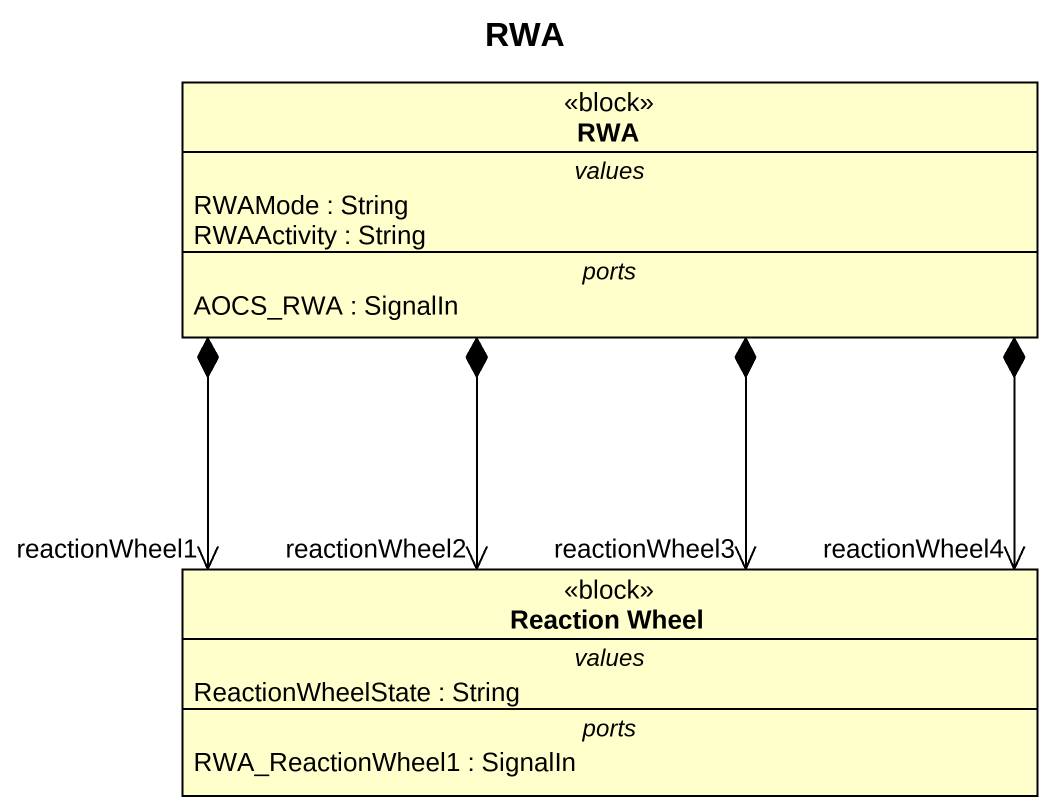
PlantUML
@startuml
title RWA
hide circle
hide empty members
class RWA <<block>> {
  -- values --
  RWAMode : String
  RWAActivity : String
  -- ports --
  AOCS_RWA : SignalIn
}
class "Reaction Wheel" as Reaction_Wheel <<block>> {
  -- values --
  ReactionWheelState : String
  -- ports --
  RWA_ReactionWheel1 : SignalIn
}
RWA *--> "reactionWheel1" Reaction_Wheel
RWA *--> "reactionWheel2" Reaction_Wheel
RWA *--> "reactionWheel3" Reaction_Wheel
RWA *--> "reactionWheel4" Reaction_Wheel
@enduml
